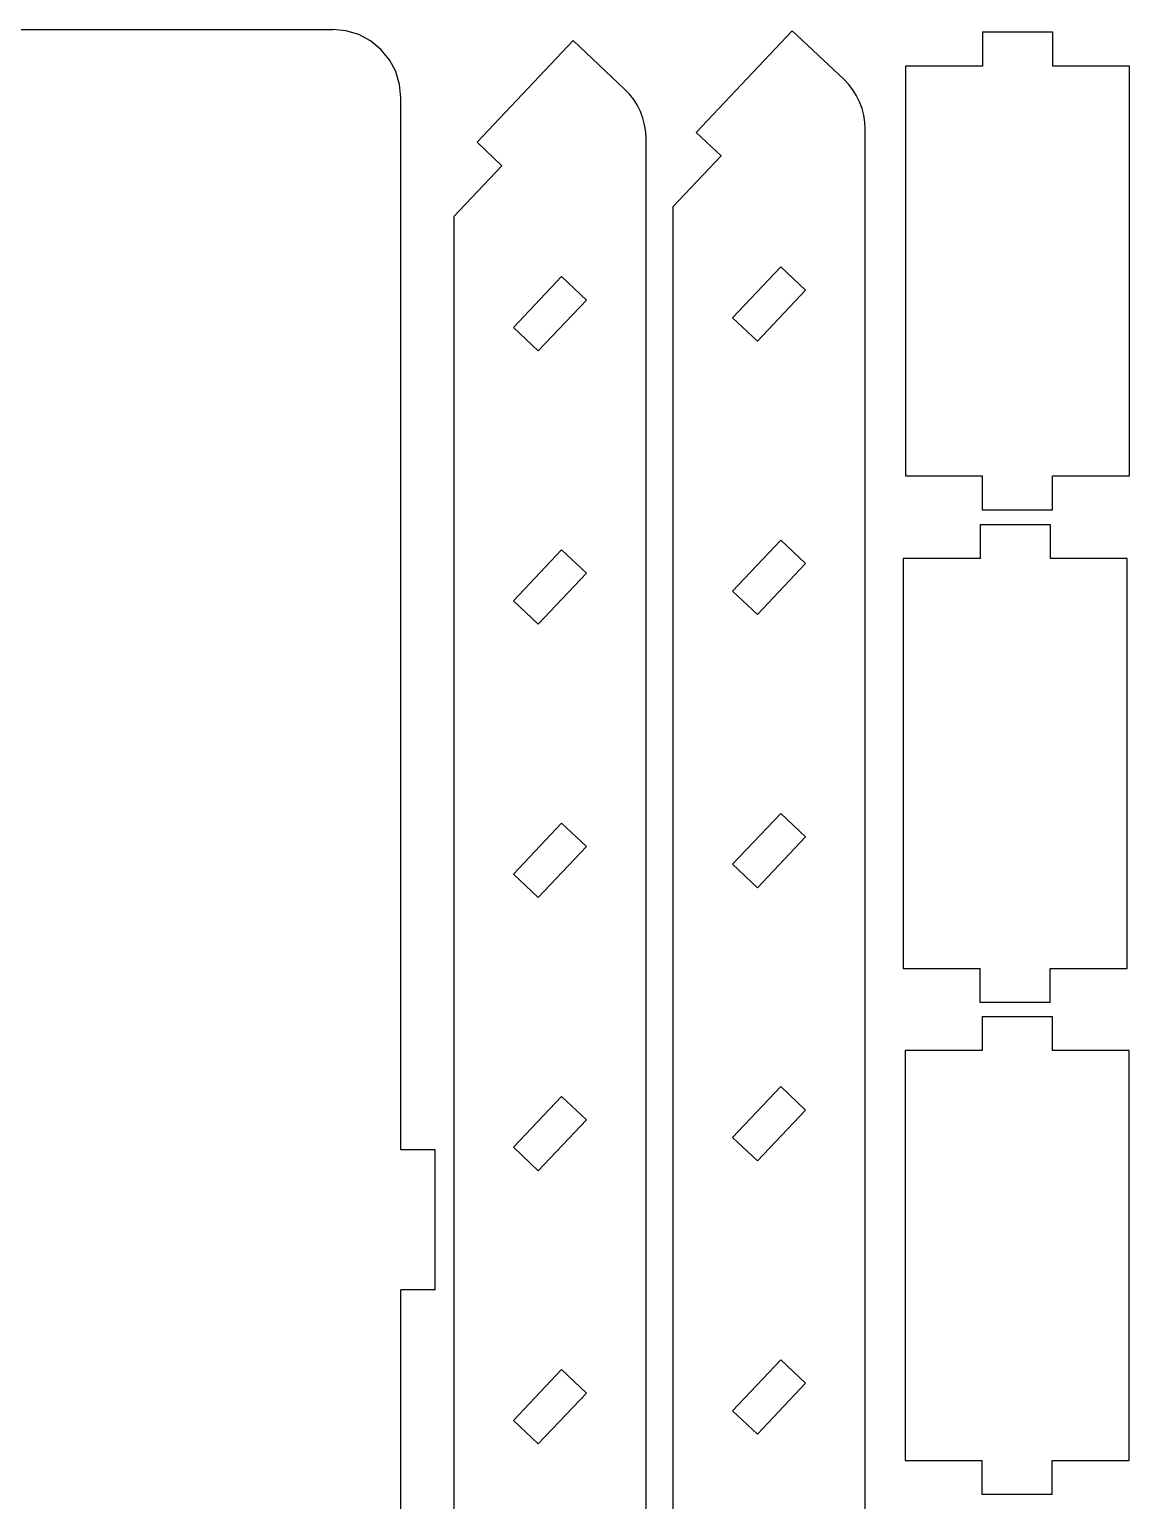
# Model space of a CAD drawing. Header units: millimetres. Extents: x -3928 to -434, y -548 to 1409.
# Drawn here: x -2008.9 to -1847.8, y 708.6 to 923.9 of the extents above; entities that cross this region are included whole.
import ezdxf

# ---------------------------------------------------------------- set-up
doc = ezdxf.new("R2010")
doc.units = ezdxf.units.MM
doc.header["$MEASUREMENT"] = 0
doc.layers.add('layer 1', color=7, linetype='Continuous')

msp = doc.modelspace()

# ---------------------------------------------------------------- linework, layer by layer
at = {"layer": 'layer 1', "color": 1, "lineweight": 25}
for points in [[(-2118.4802, 923.9439), (-2118.4802, 923.9439), (-1964.48, 923.9439), (-1964.48, 923.9439)], [(-1943.3362, 907.4284), (-1943.3362, 907.4284), (-1929.2629, 922.3343), (-1929.2629, 922.3343)], [(-1929.2629, 922.3343), (-1929.2629, 922.3343), (-1921.7254, 915.2181), (-1921.7254, 915.2181)], [(-1911.2501, 908.8549), (-1911.2501, 908.8549), (-1897.1767, 923.7612), (-1897.1767, 923.7612)], [(-1897.1767, 923.7612), (-1897.1767, 923.7612), (-1889.6393, 916.6449), (-1889.6393, 916.6449)], [(-1869.3098, 923.5883), (-1869.3098, 923.5883), (-1859.0599, 923.5883), (-1859.0599, 923.5883)], [(-1869.3098, 923.5883), (-1869.3098, 923.5883), (-1869.3098, 918.5884), (-1869.3098, 918.5884)], [(-1859.0599, 923.5883), (-1859.0599, 923.5883), (-1859.0599, 918.5884), (-1859.0599, 918.5884)], [(-1880.585, 918.5884), (-1880.585, 918.5884), (-1880.585, 858.5883), (-1880.585, 858.5883)], [(-1869.3098, 918.5884), (-1869.3098, 918.5884), (-1880.585, 918.5884), (-1880.585, 918.5884)], [(-1847.7847, 918.5884), (-1847.7847, 918.5884), (-1859.0599, 918.5884), (-1859.0599, 918.5884)], [(-1847.7847, 858.5883), (-1847.7847, 858.5883), (-1847.7847, 918.5884), (-1847.7847, 918.5884)], [(-1954.4801, 759.9439), (-1954.4801, 759.9439), (-1954.4801, 913.9441), (-1954.4801, 913.9441)], [(-1911.2501, 908.8549), (-1911.2501, 908.8549), (-1907.6144, 905.4224), (-1907.6144, 905.4224)], [(-1886.5045, 636.4513), (-1886.5045, 636.4513), (-1886.5045, 909.3735), (-1886.5045, 909.3735)], [(-1943.3362, 907.4284), (-1943.3362, 907.4284), (-1939.7005, 903.9955), (-1939.7005, 903.9955)], [(-1918.5906, 635.0244), (-1918.5906, 635.0244), (-1918.5906, 907.9466), (-1918.5906, 907.9466)], [(-1907.6144, 905.4224), (-1907.6144, 905.4224), (-1914.6512, 897.9696), (-1914.6512, 897.9696)], [(-1939.7005, 903.9955), (-1939.7005, 903.9955), (-1946.7374, 896.5427), (-1946.7374, 896.5427)], [(-1946.7374, 896.5427), (-1946.7374, 896.5427), (-1946.7374, 623.6205), (-1946.7374, 623.6205)], [(-1914.6512, 897.9696), (-1914.6512, 897.9696), (-1914.6512, 625.0474), (-1914.6512, 625.0474)], [(-1930.9633, 887.7585), (-1930.9633, 887.7585), (-1938.0001, 880.3054), (-1938.0001, 880.3054)], [(-1927.3279, 884.326), (-1927.3279, 884.326), (-1930.9633, 887.7585), (-1930.9633, 887.7585)], [(-1898.8771, 889.1854), (-1898.8771, 889.1854), (-1905.914, 881.7323), (-1905.914, 881.7323)], [(-1895.2414, 885.7529), (-1895.2414, 885.7529), (-1898.8771, 889.1854), (-1898.8771, 889.1854)], [(-1902.2783, 878.2998), (-1902.2783, 878.2998), (-1895.2414, 885.7529), (-1895.2414, 885.7529)], [(-1934.3644, 876.8729), (-1934.3644, 876.8729), (-1927.3279, 884.326), (-1927.3279, 884.326)], [(-1905.914, 881.7323), (-1905.914, 881.7323), (-1902.2783, 878.2998), (-1902.2783, 878.2998)], [(-1938.0001, 880.3054), (-1938.0001, 880.3054), (-1934.3644, 876.8729), (-1934.3644, 876.8729)], [(-1880.585, 858.5883), (-1880.585, 858.5883), (-1869.3098, 858.5883), (-1869.3098, 858.5883)], [(-1869.3098, 853.5884), (-1869.3098, 853.5884), (-1869.3098, 858.5883), (-1869.3098, 858.5883)], [(-1859.0599, 853.5884), (-1859.0599, 853.5884), (-1859.0599, 858.5883), (-1859.0599, 858.5883)], [(-1859.0599, 858.5883), (-1859.0599, 858.5883), (-1847.7847, 858.5883), (-1847.7847, 858.5883)], [(-1859.0599, 853.5884), (-1859.0599, 853.5884), (-1869.3098, 853.5884), (-1869.3098, 853.5884)], [(-1869.6627, 851.4875), (-1869.6627, 851.4875), (-1859.4128, 851.4875), (-1859.4128, 851.4875)], [(-1869.6627, 851.4875), (-1869.6627, 851.4875), (-1869.6627, 846.4876), (-1869.6627, 846.4876)], [(-1859.4128, 851.4875), (-1859.4128, 851.4875), (-1859.4128, 846.4876), (-1859.4128, 846.4876)], [(-1898.8771, 849.1854), (-1898.8771, 849.1854), (-1905.914, 841.7322), (-1905.914, 841.7322)], [(-1895.2414, 845.7528), (-1895.2414, 845.7528), (-1898.8771, 849.1854), (-1898.8771, 849.1854)], [(-1930.9633, 847.7585), (-1930.9633, 847.7585), (-1938.0001, 840.3053), (-1938.0001, 840.3053)], [(-1927.3279, 844.3259), (-1927.3279, 844.3259), (-1930.9633, 847.7585), (-1930.9633, 847.7585)], [(-1880.9378, 846.4876), (-1880.9378, 846.4876), (-1880.9378, 786.4875), (-1880.9378, 786.4875)], [(-1869.6627, 846.4876), (-1869.6627, 846.4876), (-1880.9378, 846.4876), (-1880.9378, 846.4876)], [(-1848.1376, 846.4876), (-1848.1376, 846.4876), (-1859.4128, 846.4876), (-1859.4128, 846.4876)], [(-1848.1376, 786.4875), (-1848.1376, 786.4875), (-1848.1376, 846.4876), (-1848.1376, 846.4876)], [(-1934.3644, 836.8728), (-1934.3644, 836.8728), (-1927.3279, 844.3259), (-1927.3279, 844.3259)], [(-1902.2783, 838.2997), (-1902.2783, 838.2997), (-1895.2414, 845.7528), (-1895.2414, 845.7528)], [(-1938.0001, 840.3053), (-1938.0001, 840.3053), (-1934.3644, 836.8728), (-1934.3644, 836.8728)], [(-1905.914, 841.7322), (-1905.914, 841.7322), (-1902.2783, 838.2997), (-1902.2783, 838.2997)], [(-1930.9633, 807.7584), (-1930.9633, 807.7584), (-1938.0001, 800.3053), (-1938.0001, 800.3053)], [(-1927.3279, 804.3259), (-1927.3279, 804.3259), (-1930.9633, 807.7584), (-1930.9633, 807.7584)], [(-1898.8771, 809.1853), (-1898.8771, 809.1853), (-1905.914, 801.7322), (-1905.914, 801.7322)], [(-1895.2414, 805.7528), (-1895.2414, 805.7528), (-1898.8771, 809.1853), (-1898.8771, 809.1853)], [(-1902.2783, 798.2996), (-1902.2783, 798.2996), (-1895.2414, 805.7528), (-1895.2414, 805.7528)], [(-1934.3644, 796.8728), (-1934.3644, 796.8728), (-1927.3279, 804.3259), (-1927.3279, 804.3259)], [(-1905.914, 801.7322), (-1905.914, 801.7322), (-1902.2783, 798.2996), (-1902.2783, 798.2996)], [(-1938.0001, 800.3053), (-1938.0001, 800.3053), (-1934.3644, 796.8728), (-1934.3644, 796.8728)], [(-1880.9378, 786.4875), (-1880.9378, 786.4875), (-1869.6627, 786.4875), (-1869.6627, 786.4875)], [(-1869.6627, 781.4876), (-1869.6627, 781.4876), (-1869.6627, 786.4875), (-1869.6627, 786.4875)], [(-1859.4128, 781.4876), (-1859.4128, 781.4876), (-1859.4128, 786.4875), (-1859.4128, 786.4875)], [(-1859.4128, 786.4875), (-1859.4128, 786.4875), (-1848.1376, 786.4875), (-1848.1376, 786.4875)], [(-1859.4128, 781.4876), (-1859.4128, 781.4876), (-1869.6627, 781.4876), (-1869.6627, 781.4876)], [(-1869.3796, 779.4565), (-1869.3796, 779.4565), (-1859.1296, 779.4565), (-1859.1296, 779.4565)], [(-1869.3796, 779.4565), (-1869.3796, 779.4565), (-1869.3796, 774.4566), (-1869.3796, 774.4566)], [(-1859.1296, 779.4565), (-1859.1296, 779.4565), (-1859.1296, 774.4566), (-1859.1296, 774.4566)], [(-1880.6547, 774.4566), (-1880.6547, 774.4566), (-1880.6547, 714.4566), (-1880.6547, 714.4566)], [(-1869.3796, 774.4566), (-1869.3796, 774.4566), (-1880.6547, 774.4566), (-1880.6547, 774.4566)], [(-1847.8545, 774.4566), (-1847.8545, 774.4566), (-1859.1296, 774.4566), (-1859.1296, 774.4566)], [(-1847.8545, 714.4566), (-1847.8545, 714.4566), (-1847.8545, 774.4566), (-1847.8545, 774.4566)], [(-1898.8771, 769.1852), (-1898.8771, 769.1852), (-1905.914, 761.7321), (-1905.914, 761.7321)], [(-1895.2414, 765.7527), (-1895.2414, 765.7527), (-1898.8771, 769.1852), (-1898.8771, 769.1852)], [(-1930.9633, 767.7584), (-1930.9633, 767.7584), (-1938.0001, 760.3056), (-1938.0001, 760.3056)], [(-1927.3279, 764.3258), (-1927.3279, 764.3258), (-1930.9633, 767.7584), (-1930.9633, 767.7584)], [(-1902.2783, 758.2996), (-1902.2783, 758.2996), (-1895.2414, 765.7527), (-1895.2414, 765.7527)], [(-1934.3644, 756.873), (-1934.3644, 756.873), (-1927.3279, 764.3258), (-1927.3279, 764.3258)], [(-1938.0001, 760.3056), (-1938.0001, 760.3056), (-1934.3644, 756.873), (-1934.3644, 756.873)], [(-1905.914, 761.7321), (-1905.914, 761.7321), (-1902.2783, 758.2996), (-1902.2783, 758.2996)], [(-1949.4802, 759.9439), (-1949.4802, 759.9439), (-1954.4801, 759.9439), (-1954.4801, 759.9439)], [(-1949.4802, 739.444), (-1949.4802, 739.444), (-1949.4802, 759.9439), (-1949.4802, 759.9439)], [(-1954.4801, 698.4439), (-1954.4801, 698.4439), (-1954.4801, 739.444), (-1954.4801, 739.444)], [(-1949.4802, 739.444), (-1949.4802, 739.444), (-1954.4801, 739.444), (-1954.4801, 739.444)], [(-1898.8771, 729.1852), (-1898.8771, 729.1852), (-1905.914, 721.7324), (-1905.914, 721.7324)], [(-1895.2414, 725.7526), (-1895.2414, 725.7526), (-1898.8771, 729.1852), (-1898.8771, 729.1852)], [(-1930.9633, 727.7583), (-1930.9633, 727.7583), (-1938.0001, 720.3055), (-1938.0001, 720.3055)], [(-1927.3279, 724.3258), (-1927.3279, 724.3258), (-1930.9633, 727.7583), (-1930.9633, 727.7583)], [(-1934.3644, 716.8731), (-1934.3644, 716.8731), (-1927.3279, 724.3258), (-1927.3279, 724.3258)], [(-1902.2783, 718.3), (-1902.2783, 718.3), (-1895.2414, 725.7526), (-1895.2414, 725.7526)], [(-1905.914, 721.7324), (-1905.914, 721.7324), (-1902.2783, 718.3), (-1902.2783, 718.3)], [(-1938.0001, 720.3055), (-1938.0001, 720.3055), (-1934.3644, 716.8731), (-1934.3644, 716.8731)], [(-1880.6547, 714.4566), (-1880.6547, 714.4566), (-1869.3796, 714.4566), (-1869.3796, 714.4566)], [(-1869.3796, 709.4567), (-1869.3796, 709.4567), (-1869.3796, 714.4566), (-1869.3796, 714.4566)], [(-1859.1296, 709.4567), (-1859.1296, 709.4567), (-1859.1296, 714.4566), (-1859.1296, 714.4566)], [(-1859.1296, 714.4566), (-1859.1296, 714.4566), (-1847.8545, 714.4566), (-1847.8545, 714.4566)], [(-1859.1296, 709.4567), (-1859.1296, 709.4567), (-1869.3796, 709.4567), (-1869.3796, 709.4567)]]:
    msp.add_open_spline(points, degree=3, dxfattribs=at)
for points in [[(-1954.4801, 913.9441), (-1954.4801, 913.9441), (-1954.6724, 915.8949), (-1954.6724, 915.8949), (-1954.6724, 915.8949), (-1954.6724, 915.8949), (-1955.2414, 917.7706), (-1955.2414, 917.7706), (-1955.2414, 917.7706), (-1955.2414, 917.7706), (-1956.1653, 919.4996), (-1956.1653, 919.4996), (-1956.1653, 919.4996), (-1956.1653, 919.4996), (-1957.4092, 921.0151), (-1957.4092, 921.0151), (-1957.4092, 921.0151), (-1957.4092, 921.0151), (-1958.9244, 922.2587), (-1958.9244, 922.2587), (-1958.9244, 922.2587), (-1958.9244, 922.2587), (-1960.6534, 923.1826), (-1960.6534, 923.1826), (-1960.6534, 923.1826), (-1960.6534, 923.1826), (-1962.5291, 923.7516), (-1962.5291, 923.7516), (-1962.5291, 923.7516), (-1962.5291, 923.7516), (-1964.48, 923.9439), (-1964.48, 923.9439)], [(-1886.5045, 909.3735), (-1886.5045, 909.3735), (-1886.556, 910.3895), (-1886.556, 910.3895), (-1886.556, 910.3895), (-1886.556, 910.3895), (-1886.7109, 911.3949), (-1886.7109, 911.3949), (-1886.7109, 911.3949), (-1886.7109, 911.3949), (-1886.9666, 912.3791), (-1886.9666, 912.3791), (-1886.9666, 912.3791), (-1886.9666, 912.3791), (-1887.3215, 913.3327), (-1887.3215, 913.3327), (-1887.3215, 913.3327), (-1887.3215, 913.3327), (-1887.7713, 914.245), (-1887.7713, 914.245), (-1887.7713, 914.245), (-1887.7713, 914.245), (-1888.3114, 915.1072), (-1888.3114, 915.1072), (-1888.3114, 915.1072), (-1888.3114, 915.1072), (-1888.9362, 915.9097), (-1888.9362, 915.9097), (-1888.9362, 915.9097), (-1888.9362, 915.9097), (-1889.6393, 916.6449), (-1889.6393, 916.6449)], [(-1918.5906, 907.9466), (-1918.5906, 907.9466), (-1918.6421, 908.9626), (-1918.6421, 908.9626), (-1918.6421, 908.9626), (-1918.6421, 908.9626), (-1918.797, 909.968), (-1918.797, 909.968), (-1918.797, 909.968), (-1918.797, 909.968), (-1919.0528, 910.9526), (-1919.0528, 910.9526), (-1919.0528, 910.9526), (-1919.0528, 910.9526), (-1919.4077, 911.9058), (-1919.4077, 911.9058), (-1919.4077, 911.9058), (-1919.4077, 911.9058), (-1919.8575, 912.8181), (-1919.8575, 912.8181), (-1919.8575, 912.8181), (-1919.8575, 912.8181), (-1920.3976, 913.6803), (-1920.3976, 913.6803), (-1920.3976, 913.6803), (-1920.3976, 913.6803), (-1921.0223, 914.4829), (-1921.0223, 914.4829), (-1921.0223, 914.4829), (-1921.0223, 914.4829), (-1921.7254, 915.2181), (-1921.7254, 915.2181)]]:
    msp.add_open_spline(points, degree=3, knots=[0, 0, 0, 0, 0.11111111, 0.11111111, 0.11111111, 0.11111111, 0.22222222, 0.22222222, 0.22222222, 0.22222222, 0.33333333, 0.33333333, 0.33333333, 0.33333333, 0.44444444, 0.44444444, 0.44444444, 0.44444444, 0.55555556, 0.55555556, 0.55555556, 0.55555556, 0.66666667, 0.66666667, 0.66666667, 0.66666667, 0.77777778, 0.77777778, 0.77777778, 0.77777778, 1, 1, 1, 1], dxfattribs=at)

doc.saveas('drawing.dxf')
